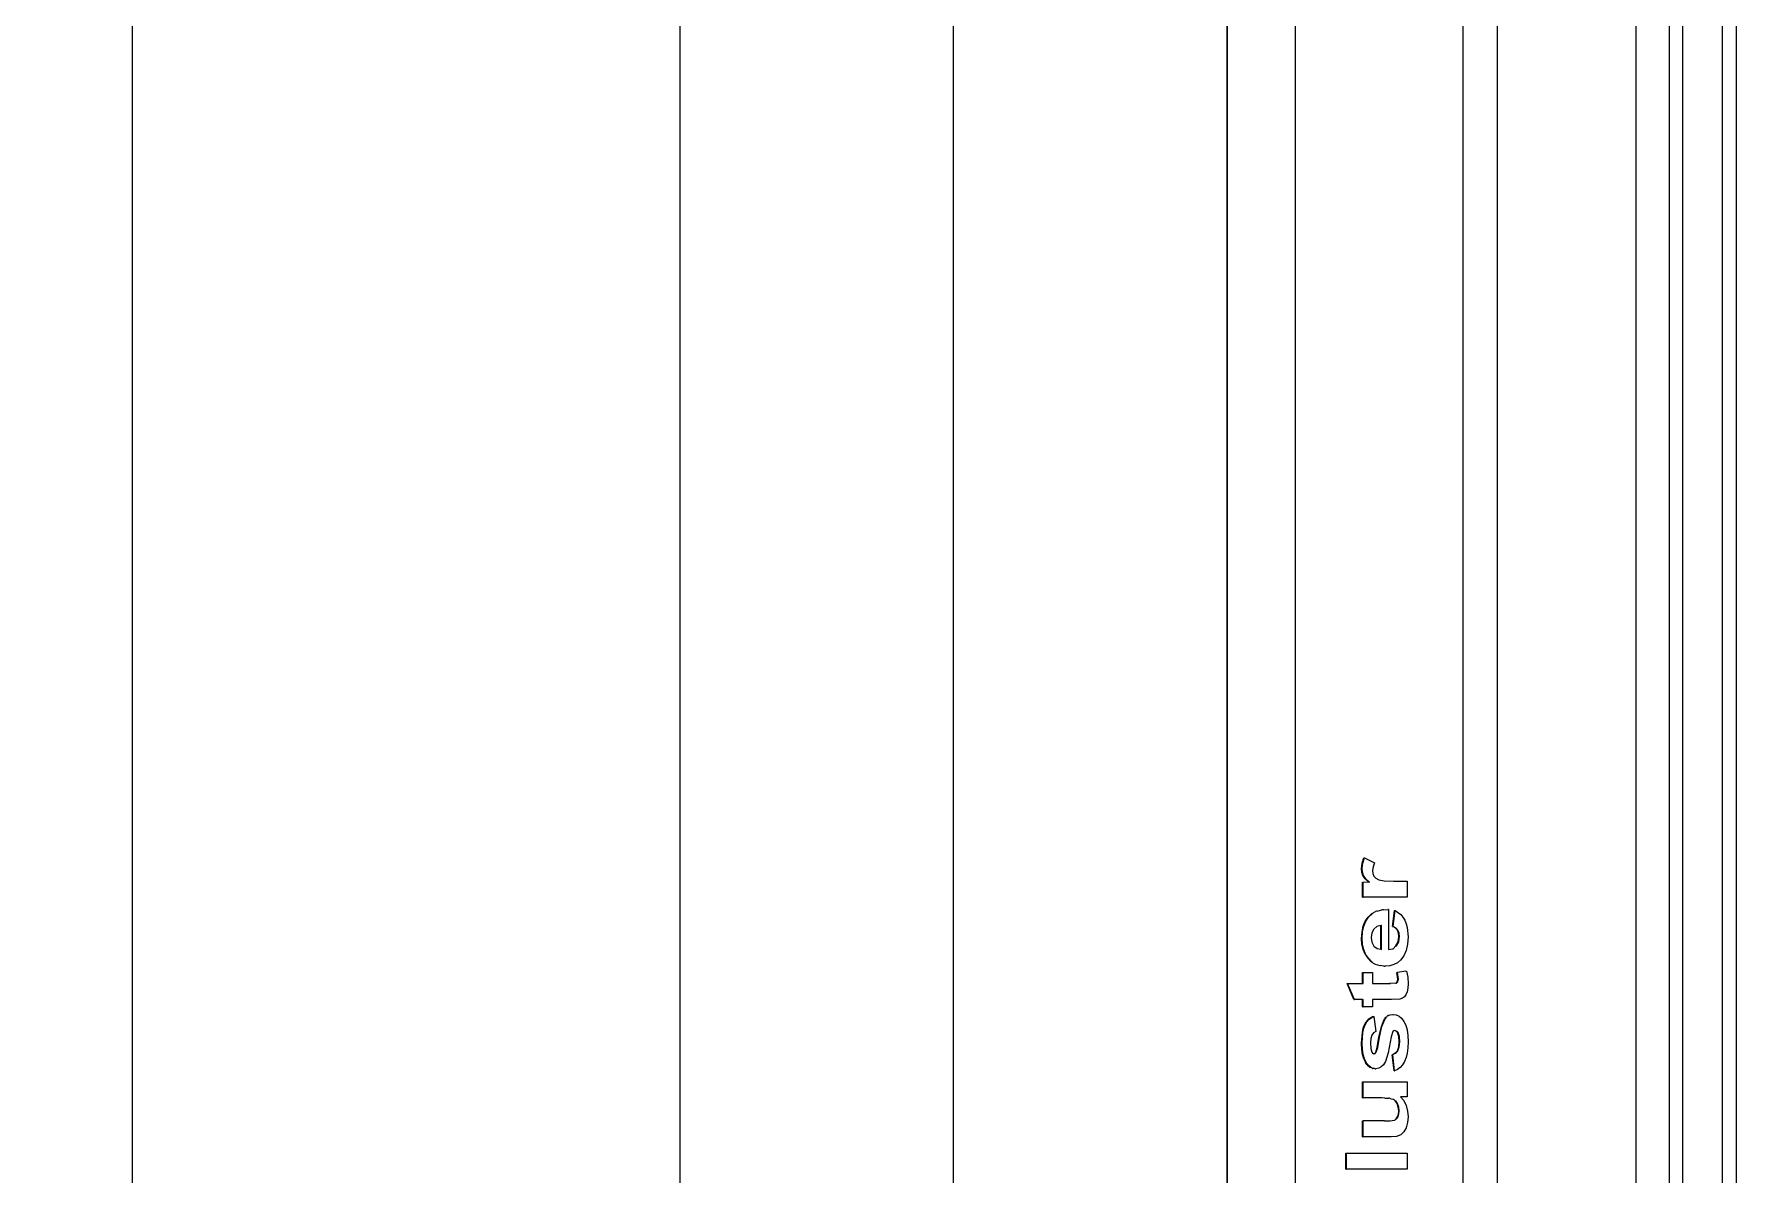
# Model space of a CAD drawing. Header units: inches. Extents: x -86493719 to 430035, y 21644 to 1519532.
# Drawn here: x 47382.4 to 47851.7, y 66161.4 to 66474 of the extents above; entities that cross this region are included whole.
import ezdxf

# ---------------------------------------------------------------- set-up
doc = ezdxf.new("R2010")
doc.units = ezdxf.units.IN
doc.header["$MEASUREMENT"] = 0
doc.layers.add('E-DB', color=1, linetype='Continuous')
doc.layers.add('Edges', color=7, linetype='Continuous')
doc.layers.add('LW', color=8, linetype='Continuous', lineweight=20)
doc.layers.add('WIN', color=8, linetype='Continuous', lineweight=18)

# ---------------------------------------------------------------- blocks, each defined once
blk = doc.blocks.new('1.0HP AIR CONDITION')
at = {"layer": 'Edges'}
for p, q in [((-1478.9, 629.3), (409.01, 629.3)), ((-1478.9, 610.58), (409.01, 610.58)), ((-512.25, 596.76), (-507.86, 596.76)), ((-512.25, 596.76), (-512.25, 596.59)), ((-512.25, 596.59), (-507.86, 596.59)), ((-512.25, 579.96), (-512.25, 596.59)), ((-507.86, 596.76), (-507.86, 596.59)), ((-507.86, 596.59), (-507.86, 579.96)), ((-465.8, 594.56), (-461.39, 596.43)), ((-465.8, 594.4), (-461.39, 596.27)), ((-461.39, 596.43), (-461.39, 596.27)), ((-461.39, 596.27), (-461.39, 592.17)), ((-503.45, 592.17), (-499.06, 592.17)), ((-503.45, 592.17), (-503.45, 592.01)), ((-503.45, 592.01), (-499.06, 592.01)), ((-503.45, 584.38), (-503.45, 592.01)), ((-499.06, 592.17), (-499.06, 592.01)), ((-499.06, 586.47), (-499.06, 592.01)), ((-492.75, 592.17), (-488.35, 592.17)), ((-492.75, 592.17), (-492.75, 592.01)), ((-492.75, 592.01), (-488.35, 592.01)), ((-492.75, 586.93), (-492.75, 592.01)), ((-488.35, 592.17), (-488.35, 592.01)), ((-488.35, 592.01), (-488.35, 579.96)), ((-483.56, 590.98), (-483.04, 591.38)), ((-482.07, 591.84), (-483.04, 591.38)), ((-483.04, 591.22), (-482.07, 591.68)), ((-483.04, 591.38), (-483.04, 591.22)), ((-482.07, 591.84), (-480.87, 592.18)), ((-482.07, 591.68), (-480.87, 592.02)), ((-482.07, 591.84), (-482.07, 591.68)), ((-480.87, 592.18), (-479.43, 592.38)), ((-480.87, 592.02), (-479.43, 592.22)), ((-480.87, 592.18), (-480.87, 592.02)), ((-479.43, 592.38), (-477.75, 592.44)), ((-479.43, 592.38), (-479.43, 592.22)), ((-479.43, 592.22), (-477.75, 592.28)), ((-477.75, 592.44), (-474.78, 592.24)), ((-477.75, 592.28), (-474.78, 592.08)), ((-474.78, 592.24), (-473.63, 591.99)), ((-474.78, 592.08), (-473.63, 591.83)), ((-473.63, 591.99), (-472.69, 591.64)), ((-473.63, 591.99), (-473.63, 591.83)), ((-473.63, 591.83), (-472.69, 591.48)), ((-472.69, 591.64), (-472.69, 591.48)), ((-472.69, 591.64), (-471.93, 591.19)), ((-472.69, 591.48), (-471.93, 591.03)), ((-467.81, 592.17), (-465.8, 592.17)), ((-467.81, 592.17), (-467.81, 592.01)), ((-467.81, 592.01), (-465.8, 592.01)), ((-467.81, 589.47), (-467.81, 592.01)), ((-465.8, 594.56), (-465.8, 594.4)), ((-465.8, 592.17), (-465.8, 594.4)), ((-465.8, 592.17), (-465.8, 592.01)), ((-461.39, 592.17), (-458.39, 592.17)), ((-461.39, 592.17), (-461.39, 592.01)), ((-461.39, 592.01), (-458.39, 592.01)), ((-458.39, 592.17), (-458.39, 592.01)), ((-458.39, 592.01), (-458.39, 589.47)), ((-453.33, 591.48), (-454.46, 590.75)), ((-453.33, 591.48), (-452.02, 592.02)), ((-453.33, 591.48), (-453.31, 591.33)), ((-453.31, 591.33), (-452.02, 591.86)), ((-452.02, 592.02), (-450.58, 592.34)), ((-452.02, 591.86), (-450.58, 592.18)), ((-452.02, 592.02), (-452.02, 591.86)), ((-450.58, 592.34), (-449.01, 592.44)), ((-450.58, 592.34), (-450.58, 592.18)), ((-450.58, 592.18), (-449.01, 592.28)), ((-449.01, 592.44), (-447.25, 592.33)), ((-449.01, 592.44), (-449.01, 592.28)), ((-449.01, 592.28), (-447.25, 592.17)), ((-447.25, 592.33), (-445.69, 592)), ((-447.25, 592.33), (-447.25, 592.17)), ((-447.25, 592.17), (-445.69, 591.84)), ((-445.69, 592), (-445.69, 591.84)), ((-445.69, 592), (-444.33, 591.44)), ((-445.69, 591.84), (-444.33, 591.28)), ((-444.33, 591.44), (-444.33, 591.28)), ((-444.33, 591.44), (-443.16, 590.67)), ((-437.72, 592.17), (-433.64, 592.17)), ((-437.72, 592.17), (-437.72, 592.01)), ((-437.72, 592.01), (-433.64, 592.01)), ((-437.72, 579.96), (-437.72, 592.01)), ((-433.64, 592.17), (-433.64, 592.01)), ((-433.64, 592.01), (-433.54, 590.56)), ((-432.65, 591.46), (-433.54, 590.56)), ((-432.65, 591.46), (-431.76, 592.06)), ((-432.65, 591.3), (-431.76, 591.9)), ((-432.65, 591.46), (-432.65, 591.3)), ((-431.76, 592.06), (-430.86, 592.35)), ((-431.76, 591.9), (-430.86, 592.19)), ((-431.76, 592.06), (-431.76, 591.9)), ((-430.86, 592.35), (-429.86, 592.44)), ((-430.86, 592.35), (-430.86, 592.19)), ((-430.86, 592.19), (-429.86, 592.28)), ((-429.86, 592.44), (-428.38, 592.29)), ((-429.86, 592.44), (-429.86, 592.28)), ((-429.86, 592.28), (-428.38, 592.13)), ((-428.38, 592.29), (-426.97, 591.84)), ((-428.38, 592.29), (-428.38, 592.13)), ((-428.38, 592.13), (-426.97, 591.68)), ((-426.97, 591.68), (-428.33, 588.9)), ((-426.97, 591.84), (-426.97, 591.68)), ((-492.78, 586.1), (-492.75, 586.93)), ((-484.74, 588.71), (-484.72, 588.91)), ((-484.74, 588.71), (-484.74, 588.58)), ((-484.62, 587.76), (-484.74, 588.58)), ((-484.72, 588.91), (-484.68, 589.16)), ((-484.68, 589.16), (-484.64, 589.34)), ((-484.64, 589.5), (-484.32, 590.02)), ((-484.64, 589.5), (-484.64, 589.34)), ((-484.25, 587.04), (-484.62, 587.76)), ((-483.81, 590.78), (-484.32, 590.18)), ((-484.32, 590.02), (-483.78, 590.65)), ((-484.32, 590.18), (-484.32, 590.02)), ((-483.63, 586.41), (-484.25, 587.04)), ((-483.81, 590.78), (-483.56, 590.98)), ((-483.81, 590.78), (-483.78, 590.65)), ((-483.78, 590.65), (-483.04, 591.22)), ((-480.63, 589.07), (-480.66, 588.99)), ((-480.66, 588.99), (-480.58, 588.92)), ((-480.54, 589.35), (-480.63, 589.07)), ((-480.58, 588.92), (-480.63, 589.07)), ((-480.55, 588.84), (-480.58, 588.92)), ((-480.55, 588.84), (-480.55, 588.68)), ((-480.22, 588.57), (-480.55, 588.84)), ((-480.55, 588.68), (-480.22, 588.41)), ((-480.16, 589.64), (-480.54, 589.35)), ((-480.22, 588.57), (-480.22, 588.41)), ((-480.22, 588.57), (-478.9, 588.19)), ((-480.22, 588.41), (-478.9, 588.03)), ((-479.17, 589.9), (-480.16, 589.64)), ((-477.68, 589.99), (-479.17, 589.9)), ((-478.9, 588.19), (-476.12, 587.68)), ((-478.9, 588.03), (-476.12, 587.52)), ((-476.46, 589.9), (-477.68, 589.99)), ((-475.56, 589.62), (-476.46, 589.9)), ((-476.12, 587.68), (-473.14, 587.03)), ((-476.12, 587.52), (-473.14, 586.87)), ((-474.93, 589.16), (-475.56, 589.62)), ((-474.55, 588.54), (-474.93, 589.16)), ((-470.41, 589.09), (-474.55, 588.54)), ((-473.14, 587.03), (-471.23, 586.26)), ((-473.14, 586.87), (-471.22, 586.1)), ((-471.93, 591.19), (-471.93, 591.03)), ((-471.47, 590.79), (-471.93, 591.19)), ((-471.93, 591.03), (-471.29, 590.48)), ((-471.47, 590.79), (-471.29, 590.64)), ((-471.29, 590.64), (-471.29, 590.48)), ((-470.41, 589.25), (-471.29, 590.64)), ((-471.29, 590.48), (-470.41, 589.25)), ((-470.41, 589.25), (-470.41, 589.09)), ((-465.8, 589.47), (-467.81, 589.47)), ((-465.8, 584.21), (-465.8, 589.47)), ((-458.39, 589.47), (-461.39, 589.47)), ((-461.39, 589.47), (-461.39, 584.77)), ((-456.59, 586.32), (-456.48, 587.31)), ((-456.49, 587.38), (-456.48, 587.47)), ((-456.48, 587.31), (-456.49, 587.38)), ((-456.08, 588.73), (-456.48, 587.47)), ((-456.48, 587.47), (-456.48, 587.31)), ((-455.76, 589.24), (-456.08, 588.73)), ((-455.76, 589.24), (-455.41, 589.66)), ((-454.46, 590.75), (-455.41, 589.82)), ((-455.41, 589.66), (-454.46, 590.59)), ((-455.41, 589.82), (-455.41, 589.66)), ((-454.46, 590.59), (-453.31, 591.33)), ((-454.46, 590.75), (-454.46, 590.59)), ((-452.01, 587.18), (-452.04, 587.02)), ((-452.04, 587.02), (-445.47, 587.02)), ((-451.82, 588.19), (-452.01, 587.18)), ((-452.01, 587.18), (-445.51, 587.18)), ((-451.12, 589.08), (-451.82, 588.19)), ((-450.05, 589.65), (-451.12, 589.08)), ((-448.74, 589.84), (-450.05, 589.65)), ((-447.5, 589.66), (-448.74, 589.84)), ((-446.46, 589.12), (-447.5, 589.66)), ((-445.74, 588.24), (-446.46, 589.12)), ((-445.51, 587.18), (-445.74, 588.24)), ((-445.47, 587.02), (-445.51, 587.18)), ((-444.33, 591.28), (-443.16, 590.51)), ((-443.16, 590.67), (-443.16, 590.51)), ((-442.23, 589.66), (-443.16, 590.67)), ((-443.16, 590.51), (-442.23, 589.5)), ((-442.23, 589.66), (-442.23, 589.5)), ((-442.03, 589.28), (-442.23, 589.5)), ((-442.03, 589.28), (-441.68, 588.62)), ((-441.57, 588.38), (-441.68, 588.62)), ((-441.58, 588.26), (-441.57, 588.38)), ((-441.51, 588.14), (-441.58, 588.26)), ((-441.51, 588.14), (-441.21, 586.94)), ((-441.21, 586.78), (-441.21, 586.94)), ((-441.18, 586.41), (-441.21, 586.78)), ((-433.64, 590.3), (-432.65, 591.3)), ((-433.64, 590.46), (-433.54, 590.56)), ((-433.64, 590.46), (-433.64, 590.3)), ((-432.96, 587.72), (-433.24, 586.23)), ((-432.52, 588.54), (-432.96, 587.72)), ((-431.95, 589.05), (-432.52, 588.54)), ((-431.24, 589.33), (-431.95, 589.05)), ((-430.39, 589.42), (-431.24, 589.33)), ((-429.4, 589.29), (-430.39, 589.42)), ((-428.33, 588.9), (-429.4, 589.29)), ((-503.31, 582.87), (-503.45, 584.38)), ((-502.86, 581.72), (-503.31, 582.87)), ((-499.05, 586.16), (-499.06, 586.47)), ((-499.05, 586.16), (-499, 584.58)), ((-499, 584.58), (-498.82, 583.52)), ((-498.82, 583.52), (-498.82, 583.36)), ((-498.48, 583), (-498.82, 583.36)), ((-498.48, 583), (-497.94, 582.61)), ((-498.48, 583), (-498.48, 582.84)), ((-498.48, 582.84), (-497.94, 582.45)), ((-497.94, 582.61), (-497.21, 582.36)), ((-497.94, 582.61), (-497.94, 582.45)), ((-497.94, 582.45), (-497.21, 582.2)), ((-497.21, 582.36), (-496.31, 582.28)), ((-497.21, 582.36), (-497.21, 582.2)), ((-497.21, 582.2), (-496.31, 582.12)), ((-496.31, 582.28), (-495.24, 582.39)), ((-496.31, 582.28), (-496.31, 582.12)), ((-496.31, 582.12), (-495.24, 582.23)), ((-495.24, 582.39), (-494.29, 582.72)), ((-495.24, 582.23), (-494.29, 582.56)), ((-495.24, 582.39), (-495.24, 582.23)), ((-494.29, 582.72), (-493.54, 583.23)), ((-494.29, 582.56), (-493.54, 583.07)), ((-494.29, 582.72), (-494.29, 582.56)), ((-493.54, 583.23), (-493.07, 583.68)), ((-493.54, 583.23), (-493.54, 583.07)), ((-492.9, 584.65), (-493.07, 583.84)), ((-493.07, 583.84), (-493.07, 583.68)), ((-492.9, 584.65), (-492.85, 584.88)), ((-492.9, 584.65), (-492.83, 584.82)), ((-492.85, 584.88), (-492.83, 584.98)), ((-492.83, 584.82), (-492.85, 584.88)), ((-492.78, 586.1), (-492.83, 584.98)), ((-485.35, 583.56), (-480.94, 584.05)), ((-485.35, 583.4), (-480.94, 583.89)), ((-485.35, 583.56), (-485.35, 583.4)), ((-484.96, 582.59), (-485.35, 583.4)), ((-484.4, 581.86), (-484.96, 582.59)), ((-482.77, 585.87), (-483.63, 586.41)), ((-480.38, 585.13), (-482.77, 585.87)), ((-480.94, 584.05), (-480.94, 583.89)), ((-480.52, 583.23), (-480.94, 583.89)), ((-480.52, 583.23), (-479.8, 582.63)), ((-480.52, 583.23), (-480.52, 583.07)), ((-480.52, 583.07), (-479.8, 582.47)), ((-476.03, 584.32), (-480.38, 585.13)), ((-479.8, 582.63), (-478.77, 582.27)), ((-479.8, 582.63), (-479.8, 582.47)), ((-479.8, 582.47), (-478.77, 582.11)), ((-478.77, 582.27), (-477.39, 582.15)), ((-478.77, 582.27), (-478.77, 582.11)), ((-478.77, 582.11), (-477.39, 581.99)), ((-477.39, 582.15), (-475.9, 582.26)), ((-477.39, 582.15), (-477.39, 581.99)), ((-477.39, 581.99), (-475.9, 582.1)), ((-474.57, 583.9), (-476.03, 584.32)), ((-475.9, 582.26), (-474.83, 582.6)), ((-475.9, 582.1), (-474.83, 582.44)), ((-475.9, 582.26), (-475.9, 582.1)), ((-474.83, 582.6), (-474.4, 582.98)), ((-474.83, 582.44), (-474.4, 582.82)), ((-474.83, 582.6), (-474.83, 582.44)), ((-474.33, 583.63), (-474.57, 583.9)), ((-474.4, 582.98), (-474.25, 583.3)), ((-474.4, 582.98), (-474.4, 582.82)), ((-474.25, 583.3), (-474.33, 583.63)), ((-471.23, 586.26), (-471.22, 586.1)), ((-471.23, 586.26), (-471.06, 586.13)), ((-471.22, 586.1), (-470.62, 585.63)), ((-471.06, 586.13), (-470.86, 585.98)), ((-470.32, 582.19), (-470.92, 581.5)), ((-470.86, 585.98), (-470.61, 585.78)), ((-470.61, 585.78), (-470.62, 585.63)), ((-470.43, 585.55), (-470.62, 585.63)), ((-470.19, 585.24), (-470.43, 585.55)), ((-469.96, 582.93), (-470.32, 582.19)), ((-470.11, 585.05), (-470.19, 585.24)), ((-470.19, 585.24), (-470.19, 585.08)), ((-470.19, 585.08), (-470.11, 585.05)), ((-470.11, 585.05), (-469.93, 584.61)), ((-469.84, 583.73), (-469.96, 582.93)), ((-469.93, 584.61), (-469.84, 583.89)), ((-469.84, 583.89), (-469.84, 583.73)), ((-465.66, 581.97), (-465.8, 584.21)), ((-465.41, 581.27), (-465.66, 581.97)), ((-461.38, 584.7), (-461.39, 584.77)), ((-461.39, 584.77), (-461.39, 584.61)), ((-461.38, 584.7), (-461.39, 584.61)), ((-461.39, 584.61), (-461.38, 584.55)), ((-461.3, 583.05), (-461.38, 584.55)), ((-460.91, 582.65), (-461.3, 583.05)), ((-461.3, 583.05), (-461.3, 582.89)), ((-461.3, 582.89), (-460.91, 582.49)), ((-460.91, 582.65), (-460.17, 582.49)), ((-460.91, 582.65), (-460.91, 582.49)), ((-460.91, 582.49), (-460.17, 582.33)), ((-460.17, 582.49), (-458.4, 582.8)), ((-460.17, 582.33), (-458.4, 582.64)), ((-460.17, 582.49), (-460.17, 582.33)), ((-458.4, 582.8), (-458.4, 582.64)), ((-458.03, 580.32), (-458.4, 582.64)), ((-456.59, 586.32), (-456.62, 586.05)), ((-456.62, 585.89), (-456.62, 586.05)), ((-456.52, 584.69), (-456.62, 585.89)), ((-456.21, 583.6), (-456.52, 584.69)), ((-455.7, 582.62), (-456.21, 583.6)), ((-454.98, 581.74), (-455.7, 582.62)), ((-441.11, 585.07), (-452.08, 585.07)), ((-452.08, 585.07), (-451.83, 583.96)), ((-451.83, 583.96), (-451.83, 583.8)), ((-451.05, 583.02), (-451.83, 583.8)), ((-451.05, 583.02), (-449.91, 582.43)), ((-451.05, 583.02), (-451.05, 582.86)), ((-451.05, 582.86), (-449.91, 582.27)), ((-449.91, 582.43), (-448.52, 582.23)), ((-449.91, 582.43), (-449.91, 582.27)), ((-449.91, 582.27), (-448.52, 582.07)), ((-448.52, 582.23), (-447.57, 582.33)), ((-448.52, 582.23), (-448.52, 582.07)), ((-448.52, 582.07), (-447.57, 582.17)), ((-447.57, 582.33), (-446.79, 582.64)), ((-447.57, 582.17), (-446.79, 582.48)), ((-447.57, 582.33), (-447.57, 582.17)), ((-446.79, 582.64), (-446.17, 583.17)), ((-446.79, 582.48), (-446.17, 583.01)), ((-446.79, 582.64), (-446.79, 582.48)), ((-446.17, 583.17), (-445.72, 583.79)), ((-446.17, 583.17), (-446.17, 583.01)), ((-445.72, 583.95), (-441.35, 583.42)), ((-445.72, 583.95), (-445.72, 583.79)), ((-445.72, 583.79), (-441.35, 583.26)), ((-441.35, 583.26), (-442.44, 581.72)), ((-441.35, 583.42), (-441.35, 583.26)), ((-441.18, 586.41), (-441.11, 585.23)), ((-441.11, 585.07), (-441.11, 585.23)), ((-433.24, 586.23), (-433.33, 583.68)), ((-433.33, 583.68), (-433.33, 579.96)), ((-507.86, 579.96), (-512.25, 579.96)), ((-502.08, 580.86), (-502.86, 581.72)), ((-500.94, 580.22), (-502.08, 580.86)), ((-499.52, 579.82), (-500.94, 580.22)), ((-497.94, 579.69), (-499.52, 579.82)), ((-496.34, 579.83), (-497.94, 579.69)), ((-494.82, 580.24), (-496.34, 579.83)), ((-493.48, 580.9), (-494.82, 580.24)), ((-492.43, 581.76), (-493.48, 580.9)), ((-492.43, 579.96), (-492.43, 581.76)), ((-488.35, 579.96), (-492.43, 579.96)), ((-483.67, 581.23), (-484.4, 581.86)), ((-482.76, 580.69), (-483.67, 581.23)), ((-481.69, 580.25), (-482.76, 580.69)), ((-480.43, 579.94), (-481.69, 580.25)), ((-479, 579.75), (-480.43, 579.94)), ((-477.39, 579.69), (-479, 579.75)), ((-475.64, 579.76), (-477.39, 579.69)), ((-474.12, 579.98), (-475.64, 579.76)), ((-472.82, 580.36), (-474.12, 579.98)), ((-471.75, 580.88), (-472.82, 580.36)), ((-470.92, 581.5), (-471.75, 580.88)), ((-465.04, 580.73), (-465.41, 581.27)), ((-464.47, 580.31), (-465.04, 580.73)), ((-463.64, 579.98), (-464.47, 580.31)), ((-462.63, 579.76), (-463.64, 579.98)), ((-461.5, 579.69), (-462.63, 579.76)), ((-459.66, 579.81), (-461.5, 579.69)), ((-458.03, 580.16), (-459.66, 579.81)), ((-458.03, 580.32), (-458.03, 580.16)), ((-453.8, 580.84), (-454.98, 581.74)), ((-452.34, 580.2), (-453.8, 580.84)), ((-450.59, 579.82), (-452.34, 580.2)), ((-448.57, 579.69), (-450.59, 579.82)), ((-446.06, 579.92), (-448.57, 579.69)), ((-444.98, 580.2), (-446.06, 579.92)), ((-444.01, 580.6), (-444.98, 580.2)), ((-443.16, 581.11), (-444.01, 580.6)), ((-442.44, 581.72), (-443.16, 581.11)), ((-433.33, 579.96), (-437.72, 579.96)), ((-1478.9, 564.61), (409.01, 564.61)), ((409.01, 555.32), (-1478.9, 555.32)), ((409.01, 517.29), (-1478.9, 517.29)), ((409.01, 508.18), (-1478.9, 508.18)), ((409.01, 504.48), (-1478.9, 504.48)), ((409.01, 493.67), (-1478.9, 493.67)), ((409.01, 489.83), (-1478.9, 489.83))]:
    blk.add_line(p, q, dxfattribs=at)

msp = doc.modelspace()

# ---------------------------------------------------------------- linework, layer by layer
at = {"layer": 'E-DB'}
msp.add_lwpolyline([(46033.53, 58228.63), (44284.33, 58228.63), (44284.33, 61228.63), (47709.33, 61228.63), (47709.33, 67878.63), (45709.33, 67878.63), (45709.33, 79728.63), (49709.33, 79728.63), (49709.33, 82228.63), (55557.42, 82228.63)], dxfattribs=at)
at = {"layer": 'LW'}
msp.add_line((47409.33, 65341.13), (47409.33, 67141.13), dxfattribs=at)
at = {"layer": 'WIN'}
for p, q in [((47709.33, 67141.13), (47709.33, 65341.13)), ((47559.33, 67116.13), (47559.33, 65366.13)), ((47634.33, 65974.46), (47634.33, 66507.8))]:
    msp.add_line(p, q, dxfattribs=at)

# ---------------------------------------------------------------- block references
at = {"rotation": 90}
msp.add_blockref('1.0HP AIR CONDITION', (48338.63, 66675.16), dxfattribs=at)

doc.saveas('drawing.dxf')
